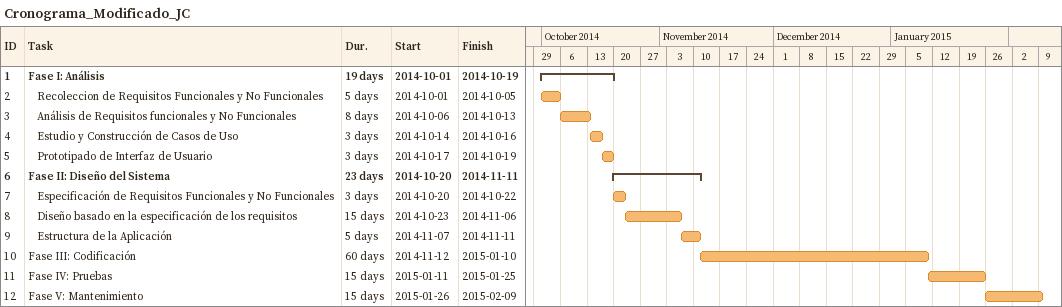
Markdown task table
Cronograma_Modificado_JC

| ID | Level | Task | Duration | Start | Finish |
|---|---|---|---|---|---|
| 1 | 1 | **Fase I: Análisis** | 19d | 2014-10-01 | 2014-10-19 |
| 2 | 2 | Recoleccion de Requisitos Funcionales y No Funcionales | 5d | 2014-10-01 | 2014-10-05 |
| 3 | 2 | Análisis de Requisitos funcionales y No Funcionales | 8d | 2014-10-06 | 2014-10-13 |
| 4 | 2 | Estudio y Construcción de Casos de Uso | 3d | 2014-10-14 | 2014-10-16 |
| 5 | 2 | Prototipado de Interfaz de Usuario | 3d | 2014-10-17 | 2014-10-19 |
| 6 | 1 | **Fase II: Diseño del Sistema** | 23d | 2014-10-20 | 2014-11-11 |
| 7 | 2 | Especificación de Requisitos Funcionales y No Funcionales | 3d | 2014-10-20 | 2014-10-22 |
| 8 | 2 | Diseño basado en la especificación de los requisitos | 15d | 2014-10-23 | 2014-11-06 |
| 9 | 2 | Estructura de la Aplicación | 5d | 2014-11-07 | 2014-11-11 |
| 10 | 1 | Fase III: Codificación | 60d | 2014-11-12 | 2015-01-10 |
| 11 | 1 | Fase IV: Pruebas | 15d | 2015-01-11 | 2015-01-25 |
| 12 | 1 | Fase V: Mantenimiento | 15d | 2015-01-26 | 2015-02-09 |
